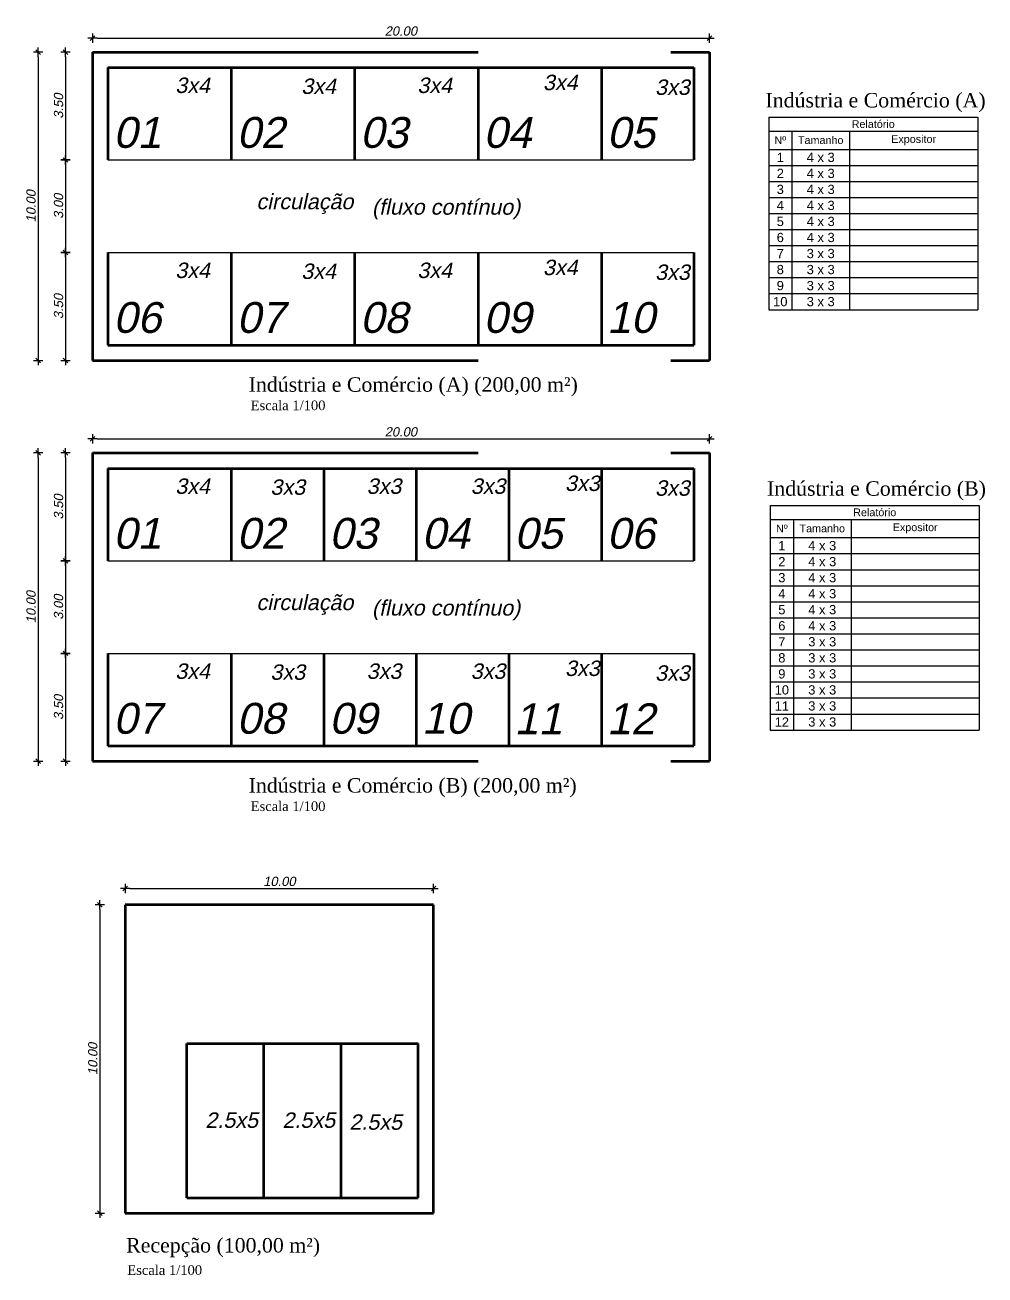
# Model space of a CAD drawing. Header units: metres. Extents: x 2113 to 5678, y -2764 to 956.
# Drawn here: x 4173.93 to 4205.05, y -1744.15 to -1703.61 of the extents above; entities that cross this region are included whole.
import ezdxf

# ---------------------------------------------------------------- set-up
doc = ezdxf.new("R2010")
doc.units = ezdxf.units.M
doc.header["$MEASUREMENT"] = 0
doc.linetypes.add('DASHED2', pattern=[0.375, 0.25, -0.125])
for name, color, linetype in [('COTASOK', 1, 'Continuous'), ('HACHURAS', 8, 'Continuous'), ('PAREDE', 7, 'Continuous')]:
    doc.layers.add(name, color=color, linetype=linetype)
doc.styles.add('JEF', font='times.ttf', dxfattribs={"height": 0.3})
doc.styles.get("Standard").update_dxf_attribs({"font": 'arial.ttf'})
doc.styles.add('util2000', font='arial.ttf', dxfattribs={"oblique": 12.000028})
doc.dimstyles.new('int_1-50_m_MS_50', dxfattribs={"dimscale": 0.05, "dimtxt": 3, "dimasz": 1.5, "dimexe": 1, "dimexo": 0, "dimgap": 0.75, "dimtad": 1, "dimzin": 1, "dimdsep": 46, "dimtxsty": 'util2000', "dimblk": '_U2_SETA01', "dimcen": 1.5, "dimse1": 1, "dimse2": 1, "dimclrd": 1, "dimclre": 1, "dimclrt": 1, "dimazin": 3, "dimtfac": 1, "dimtix": 1, "dimtmove": 1, "dimatfit": 3, "dimldrblk": '_U2_SETA02', "dimfxl": 1, "dimtzin": 12, "dimarcsym": 0})

# ---------------------------------------------------------------- blocks, each defined once
blk = doc.blocks.new('_U2_SETA01')
at = {"color": 0}
for p, q in [((-1, 0), (1, 0)), ((0, -1), (0, 1))]:
    blk.add_line(p, q, dxfattribs=at)
blk.add_line((-0.5, -0.5), (0.5, 0.5))
blk = doc.blocks.new('*D566')
at = {"layer": 'Defpoints', "color": 0, "ltscale": 0.3, "transparency": 16777216}
for p in [(4196.12, -1704.034), (4176.12, -1704.487), (4196.12, -1704.487)]:
    blk.add_point(p, dxfattribs=at)
at = {"layer": 'PAREDE', "color": 1, "lineweight": -2, "ltscale": 0.3, "transparency": 16777216}
blk.add_line((4176.27, -1704.034), (4195.97, -1704.034), dxfattribs=at)
at = {"layer": 'PAREDE', "color": 1, "lineweight": -2, "ltscale": 0.3, "transparency": 16777216, "xscale": 0.15, "yscale": 0.15, "zscale": 0.15, "rotation": 180}
blk.add_blockref('_U2_SETA01', (4176.12, -1704.034), dxfattribs=at)
at = {"layer": 'PAREDE', "color": 1, "lineweight": -2, "ltscale": 0.3, "transparency": 16777216, "xscale": 0.15, "yscale": 0.15, "zscale": 0.15}
blk.add_blockref('_U2_SETA01', (4196.12, -1704.034), dxfattribs=at)
at = {"layer": 'PAREDE', "color": 1, "ltscale": 0.3, "transparency": 16777216, "insert": (4186.12, -1703.806), "char_height": 0.3, "attachment_point": 5, "style": 'util2000'}
blk.add_mtext('20.00', dxfattribs=at)
blk = doc.blocks.new('_U2_SETA02')
blk.add_solid([(-1, -0.17), (0, 0), (-1, 0.17)])
blk = doc.blocks.new('*D458')
at = {"layer": 'Defpoints', "color": 0, "ltscale": 0.3, "transparency": 16777216}
for p in [(4176.099, -1704.487), (4174.36, -1714.487), (4176.447, -1714.487)]:
    blk.add_point(p, dxfattribs=at)
at = {"layer": 'PAREDE', "color": 1, "lineweight": -2, "ltscale": 0.3, "transparency": 16777216}
blk.add_line((4174.36, -1704.637), (4174.36, -1714.337), dxfattribs=at)
at = {"layer": 'PAREDE', "color": 1, "lineweight": -2, "ltscale": 0.3, "transparency": 16777216, "xscale": 0.15, "yscale": 0.15, "zscale": 0.15}
for p, rotation in [((4174.36, -1704.487), 90), ((4174.36, -1714.487), 270)]:
    blk.add_blockref('_U2_SETA01', p, dxfattribs=dict(at, rotation=rotation))
at = {"layer": 'PAREDE', "color": 1, "ltscale": 0.3, "transparency": 16777216, "insert": (4174.131, -1709.487), "char_height": 0.3, "attachment_point": 5, "rotation": 90, "style": 'util2000'}
blk.add_mtext('10.00', dxfattribs=at)
blk = doc.blocks.new('*D459')
at = {"layer": 'Defpoints', "color": 0, "ltscale": 0.3, "transparency": 16777216}
for p in [(4176.129, -1704.487), (4175.251, -1707.987), (4175.979, -1707.987)]:
    blk.add_point(p, dxfattribs=at)
at = {"layer": 'PAREDE', "color": 1, "lineweight": -2, "ltscale": 0.3, "transparency": 16777216}
blk.add_line((4175.251, -1704.637), (4175.251, -1707.837), dxfattribs=at)
at = {"layer": 'PAREDE', "color": 1, "lineweight": -2, "ltscale": 0.3, "transparency": 16777216, "xscale": 0.15, "yscale": 0.15, "zscale": 0.15}
for p, rotation in [((4175.251, -1704.487), 90), ((4175.251, -1707.987), 270)]:
    blk.add_blockref('_U2_SETA01', p, dxfattribs=dict(at, rotation=rotation))
at = {"layer": 'PAREDE', "color": 1, "ltscale": 0.3, "transparency": 16777216, "insert": (4175.023, -1706.237), "char_height": 0.3, "attachment_point": 5, "rotation": 90, "style": 'util2000'}
blk.add_mtext('3.50', dxfattribs=at)
blk = doc.blocks.new('*D460')
at = {"layer": 'Defpoints', "color": 0, "ltscale": 0.3, "transparency": 16777216}
for p in [(4175.979, -1707.987), (4175.251, -1710.987), (4176.063, -1710.987)]:
    blk.add_point(p, dxfattribs=at)
at = {"layer": 'PAREDE', "color": 1, "lineweight": -2, "ltscale": 0.3, "transparency": 16777216}
blk.add_line((4175.251, -1708.137), (4175.251, -1710.837), dxfattribs=at)
at = {"layer": 'PAREDE', "color": 1, "lineweight": -2, "ltscale": 0.3, "transparency": 16777216, "xscale": 0.15, "yscale": 0.15, "zscale": 0.15}
for p, rotation in [((4175.251, -1707.987), 90), ((4175.251, -1710.987), 270)]:
    blk.add_blockref('_U2_SETA01', p, dxfattribs=dict(at, rotation=rotation))
at = {"layer": 'PAREDE', "color": 1, "ltscale": 0.3, "transparency": 16777216, "insert": (4175.023, -1709.487), "char_height": 0.3, "attachment_point": 5, "rotation": 90, "style": 'util2000'}
blk.add_mtext('3.00', dxfattribs=at)
blk = doc.blocks.new('*D461')
at = {"layer": 'Defpoints', "color": 0, "ltscale": 0.3, "transparency": 16777216}
for p in [(4176.063, -1710.987), (4175.251, -1714.487), (4175.851, -1714.487)]:
    blk.add_point(p, dxfattribs=at)
at = {"layer": 'PAREDE', "color": 1, "lineweight": -2, "ltscale": 0.3, "transparency": 16777216}
blk.add_line((4175.251, -1711.137), (4175.251, -1714.337), dxfattribs=at)
at = {"layer": 'PAREDE', "color": 1, "lineweight": -2, "ltscale": 0.3, "transparency": 16777216, "xscale": 0.15, "yscale": 0.15, "zscale": 0.15}
for p, rotation in [((4175.251, -1710.987), 90), ((4175.251, -1714.487), 270)]:
    blk.add_blockref('_U2_SETA01', p, dxfattribs=dict(at, rotation=rotation))
at = {"layer": 'PAREDE', "color": 1, "ltscale": 0.3, "transparency": 16777216, "insert": (4175.023, -1712.737), "char_height": 0.3, "attachment_point": 5, "rotation": 90, "style": 'util2000'}
blk.add_mtext('3.50', dxfattribs=at)
blk = doc.blocks.new('*D462')
at = {"layer": 'Defpoints', "color": 0, "ltscale": 0.3, "transparency": 16777216}
for p in [(4196.12, -1704.034), (4176.12, -1704.487), (4196.12, -1704.487)]:
    blk.add_point(p, dxfattribs=at)
at = {"layer": 'PAREDE', "color": 1, "lineweight": -2, "ltscale": 0.3, "transparency": 16777216}
blk.add_line((4176.27, -1704.034), (4195.97, -1704.034), dxfattribs=at)
at = {"layer": 'PAREDE', "color": 1, "lineweight": -2, "ltscale": 0.3, "transparency": 16777216, "xscale": 0.15, "yscale": 0.15, "zscale": 0.15, "rotation": 180}
blk.add_blockref('_U2_SETA01', (4176.12, -1704.034), dxfattribs=at)
at = {"layer": 'PAREDE', "color": 1, "lineweight": -2, "ltscale": 0.3, "transparency": 16777216, "xscale": 0.15, "yscale": 0.15, "zscale": 0.15}
blk.add_blockref('_U2_SETA01', (4196.12, -1704.034), dxfattribs=at)
at = {"layer": 'PAREDE', "color": 1, "ltscale": 0.3, "transparency": 16777216, "insert": (4186.12, -1703.806), "char_height": 0.3, "attachment_point": 5, "style": 'util2000'}
blk.add_mtext('20.00', dxfattribs=at)
blk = doc.blocks.new('*D463')
at = {"layer": 'Defpoints', "color": 0, "ltscale": 0.3, "transparency": 16777216}
for p in [(4176.099, -1704.487), (4174.36, -1714.487), (4176.447, -1714.487)]:
    blk.add_point(p, dxfattribs=at)
at = {"layer": 'PAREDE', "color": 1, "lineweight": -2, "ltscale": 0.3, "transparency": 16777216}
blk.add_line((4174.36, -1704.637), (4174.36, -1714.337), dxfattribs=at)
at = {"layer": 'PAREDE', "color": 1, "lineweight": -2, "ltscale": 0.3, "transparency": 16777216, "xscale": 0.15, "yscale": 0.15, "zscale": 0.15}
for p, rotation in [((4174.36, -1704.487), 90), ((4174.36, -1714.487), 270)]:
    blk.add_blockref('_U2_SETA01', p, dxfattribs=dict(at, rotation=rotation))
at = {"layer": 'PAREDE', "color": 1, "ltscale": 0.3, "transparency": 16777216, "insert": (4174.131, -1709.487), "char_height": 0.3, "attachment_point": 5, "rotation": 90, "style": 'util2000'}
blk.add_mtext('10.00', dxfattribs=at)
blk = doc.blocks.new('*D464')
at = {"layer": 'Defpoints', "color": 0, "ltscale": 0.3, "transparency": 16777216}
for p in [(4176.129, -1704.487), (4175.251, -1707.987), (4175.979, -1707.987)]:
    blk.add_point(p, dxfattribs=at)
at = {"layer": 'PAREDE', "color": 1, "lineweight": -2, "ltscale": 0.3, "transparency": 16777216}
blk.add_line((4175.251, -1704.637), (4175.251, -1707.837), dxfattribs=at)
at = {"layer": 'PAREDE', "color": 1, "lineweight": -2, "ltscale": 0.3, "transparency": 16777216, "xscale": 0.15, "yscale": 0.15, "zscale": 0.15}
for p, rotation in [((4175.251, -1704.487), 90), ((4175.251, -1707.987), 270)]:
    blk.add_blockref('_U2_SETA01', p, dxfattribs=dict(at, rotation=rotation))
at = {"layer": 'PAREDE', "color": 1, "ltscale": 0.3, "transparency": 16777216, "insert": (4175.023, -1706.237), "char_height": 0.3, "attachment_point": 5, "rotation": 90, "style": 'util2000'}
blk.add_mtext('3.50', dxfattribs=at)
blk = doc.blocks.new('*D465')
at = {"layer": 'Defpoints', "color": 0, "ltscale": 0.3, "transparency": 16777216}
for p in [(4175.979, -1707.987), (4175.251, -1710.987), (4176.063, -1710.987)]:
    blk.add_point(p, dxfattribs=at)
at = {"layer": 'PAREDE', "color": 1, "lineweight": -2, "ltscale": 0.3, "transparency": 16777216}
blk.add_line((4175.251, -1708.137), (4175.251, -1710.837), dxfattribs=at)
at = {"layer": 'PAREDE', "color": 1, "lineweight": -2, "ltscale": 0.3, "transparency": 16777216, "xscale": 0.15, "yscale": 0.15, "zscale": 0.15}
for p, rotation in [((4175.251, -1707.987), 90), ((4175.251, -1710.987), 270)]:
    blk.add_blockref('_U2_SETA01', p, dxfattribs=dict(at, rotation=rotation))
at = {"layer": 'PAREDE', "color": 1, "ltscale": 0.3, "transparency": 16777216, "insert": (4175.023, -1709.487), "char_height": 0.3, "attachment_point": 5, "rotation": 90, "style": 'util2000'}
blk.add_mtext('3.00', dxfattribs=at)
blk = doc.blocks.new('*D466')
at = {"layer": 'Defpoints', "color": 0, "ltscale": 0.3, "transparency": 16777216}
for p in [(4176.063, -1710.987), (4175.251, -1714.487), (4175.851, -1714.487)]:
    blk.add_point(p, dxfattribs=at)
at = {"layer": 'PAREDE', "color": 1, "lineweight": -2, "ltscale": 0.3, "transparency": 16777216}
blk.add_line((4175.251, -1711.137), (4175.251, -1714.337), dxfattribs=at)
at = {"layer": 'PAREDE', "color": 1, "lineweight": -2, "ltscale": 0.3, "transparency": 16777216, "xscale": 0.15, "yscale": 0.15, "zscale": 0.15}
for p, rotation in [((4175.251, -1710.987), 90), ((4175.251, -1714.487), 270)]:
    blk.add_blockref('_U2_SETA01', p, dxfattribs=dict(at, rotation=rotation))
at = {"layer": 'PAREDE', "color": 1, "ltscale": 0.3, "transparency": 16777216, "insert": (4175.023, -1712.737), "char_height": 0.3, "attachment_point": 5, "rotation": 90, "style": 'util2000'}
blk.add_mtext('3.50', dxfattribs=at)
blk = doc.blocks.new('*D567')
at = {"layer": 'Defpoints', "color": 0, "ltscale": 0.3, "transparency": 16777216}
for p in [(4196.12, -1717.034), (4176.12, -1717.487), (4196.12, -1717.487)]:
    blk.add_point(p, dxfattribs=at)
at = {"layer": 'PAREDE', "color": 1, "lineweight": -2, "ltscale": 0.3, "transparency": 16777216}
blk.add_line((4176.27, -1717.034), (4195.97, -1717.034), dxfattribs=at)
at = {"layer": 'PAREDE', "color": 1, "lineweight": -2, "ltscale": 0.3, "transparency": 16777216, "xscale": 0.15, "yscale": 0.15, "zscale": 0.15, "rotation": 180}
blk.add_blockref('_U2_SETA01', (4176.12, -1717.034), dxfattribs=at)
at = {"layer": 'PAREDE', "color": 1, "lineweight": -2, "ltscale": 0.3, "transparency": 16777216, "xscale": 0.15, "yscale": 0.15, "zscale": 0.15}
blk.add_blockref('_U2_SETA01', (4196.12, -1717.034), dxfattribs=at)
at = {"layer": 'PAREDE', "color": 1, "ltscale": 0.3, "transparency": 16777216, "insert": (4186.12, -1716.806), "char_height": 0.3, "attachment_point": 5, "style": 'util2000'}
blk.add_mtext('20.00', dxfattribs=at)
blk = doc.blocks.new('*D467')
at = {"layer": 'Defpoints', "color": 0, "ltscale": 0.3, "transparency": 16777216}
for p in [(4176.099, -1717.487), (4174.36, -1727.487), (4176.447, -1727.487)]:
    blk.add_point(p, dxfattribs=at)
at = {"layer": 'PAREDE', "color": 1, "lineweight": -2, "ltscale": 0.3, "transparency": 16777216}
blk.add_line((4174.36, -1717.637), (4174.36, -1727.337), dxfattribs=at)
at = {"layer": 'PAREDE', "color": 1, "lineweight": -2, "ltscale": 0.3, "transparency": 16777216, "xscale": 0.15, "yscale": 0.15, "zscale": 0.15}
for p, rotation in [((4174.36, -1717.487), 90), ((4174.36, -1727.487), 270)]:
    blk.add_blockref('_U2_SETA01', p, dxfattribs=dict(at, rotation=rotation))
at = {"layer": 'PAREDE', "color": 1, "ltscale": 0.3, "transparency": 16777216, "insert": (4174.131, -1722.487), "char_height": 0.3, "attachment_point": 5, "rotation": 90, "style": 'util2000'}
blk.add_mtext('10.00', dxfattribs=at)
blk = doc.blocks.new('*D468')
at = {"layer": 'Defpoints', "color": 0, "ltscale": 0.3, "transparency": 16777216}
for p in [(4176.129, -1717.487), (4175.251, -1720.987), (4175.979, -1720.987)]:
    blk.add_point(p, dxfattribs=at)
at = {"layer": 'PAREDE', "color": 1, "lineweight": -2, "ltscale": 0.3, "transparency": 16777216}
blk.add_line((4175.251, -1717.637), (4175.251, -1720.837), dxfattribs=at)
at = {"layer": 'PAREDE', "color": 1, "lineweight": -2, "ltscale": 0.3, "transparency": 16777216, "xscale": 0.15, "yscale": 0.15, "zscale": 0.15}
for p, rotation in [((4175.251, -1717.487), 90), ((4175.251, -1720.987), 270)]:
    blk.add_blockref('_U2_SETA01', p, dxfattribs=dict(at, rotation=rotation))
at = {"layer": 'PAREDE', "color": 1, "ltscale": 0.3, "transparency": 16777216, "insert": (4175.023, -1719.237), "char_height": 0.3, "attachment_point": 5, "rotation": 90, "style": 'util2000'}
blk.add_mtext('3.50', dxfattribs=at)
blk = doc.blocks.new('*D469')
at = {"layer": 'Defpoints', "color": 0, "ltscale": 0.3, "transparency": 16777216}
for p in [(4175.979, -1720.987), (4175.251, -1723.987), (4176.063, -1723.987)]:
    blk.add_point(p, dxfattribs=at)
at = {"layer": 'PAREDE', "color": 1, "lineweight": -2, "ltscale": 0.3, "transparency": 16777216}
blk.add_line((4175.251, -1721.137), (4175.251, -1723.837), dxfattribs=at)
at = {"layer": 'PAREDE', "color": 1, "lineweight": -2, "ltscale": 0.3, "transparency": 16777216, "xscale": 0.15, "yscale": 0.15, "zscale": 0.15}
for p, rotation in [((4175.251, -1720.987), 90), ((4175.251, -1723.987), 270)]:
    blk.add_blockref('_U2_SETA01', p, dxfattribs=dict(at, rotation=rotation))
at = {"layer": 'PAREDE', "color": 1, "ltscale": 0.3, "transparency": 16777216, "insert": (4175.023, -1722.487), "char_height": 0.3, "attachment_point": 5, "rotation": 90, "style": 'util2000'}
blk.add_mtext('3.00', dxfattribs=at)
blk = doc.blocks.new('*D470')
at = {"layer": 'Defpoints', "color": 0, "ltscale": 0.3, "transparency": 16777216}
for p in [(4176.063, -1723.987), (4175.251, -1727.487), (4175.851, -1727.487)]:
    blk.add_point(p, dxfattribs=at)
at = {"layer": 'PAREDE', "color": 1, "lineweight": -2, "ltscale": 0.3, "transparency": 16777216}
blk.add_line((4175.251, -1724.137), (4175.251, -1727.337), dxfattribs=at)
at = {"layer": 'PAREDE', "color": 1, "lineweight": -2, "ltscale": 0.3, "transparency": 16777216, "xscale": 0.15, "yscale": 0.15, "zscale": 0.15}
for p, rotation in [((4175.251, -1723.987), 90), ((4175.251, -1727.487), 270)]:
    blk.add_blockref('_U2_SETA01', p, dxfattribs=dict(at, rotation=rotation))
at = {"layer": 'PAREDE', "color": 1, "ltscale": 0.3, "transparency": 16777216, "insert": (4175.023, -1725.737), "char_height": 0.3, "attachment_point": 5, "rotation": 90, "style": 'util2000'}
blk.add_mtext('3.50', dxfattribs=at)
blk = doc.blocks.new('*D471')
at = {"layer": 'Defpoints', "color": 0, "ltscale": 0.3, "transparency": 16777216}
for p in [(4196.12, -1717.034), (4176.12, -1717.487), (4196.12, -1717.487)]:
    blk.add_point(p, dxfattribs=at)
at = {"layer": 'PAREDE', "color": 1, "lineweight": -2, "ltscale": 0.3, "transparency": 16777216}
blk.add_line((4176.27, -1717.034), (4195.97, -1717.034), dxfattribs=at)
at = {"layer": 'PAREDE', "color": 1, "lineweight": -2, "ltscale": 0.3, "transparency": 16777216, "xscale": 0.15, "yscale": 0.15, "zscale": 0.15, "rotation": 180}
blk.add_blockref('_U2_SETA01', (4176.12, -1717.034), dxfattribs=at)
at = {"layer": 'PAREDE', "color": 1, "lineweight": -2, "ltscale": 0.3, "transparency": 16777216, "xscale": 0.15, "yscale": 0.15, "zscale": 0.15}
blk.add_blockref('_U2_SETA01', (4196.12, -1717.034), dxfattribs=at)
at = {"layer": 'PAREDE', "color": 1, "ltscale": 0.3, "transparency": 16777216, "insert": (4186.12, -1716.806), "char_height": 0.3, "attachment_point": 5, "style": 'util2000'}
blk.add_mtext('20.00', dxfattribs=at)
blk = doc.blocks.new('*D472')
at = {"layer": 'Defpoints', "color": 0, "ltscale": 0.3, "transparency": 16777216}
for p in [(4176.099, -1717.487), (4174.36, -1727.487), (4176.447, -1727.487)]:
    blk.add_point(p, dxfattribs=at)
at = {"layer": 'PAREDE', "color": 1, "lineweight": -2, "ltscale": 0.3, "transparency": 16777216}
blk.add_line((4174.36, -1717.637), (4174.36, -1727.337), dxfattribs=at)
at = {"layer": 'PAREDE', "color": 1, "lineweight": -2, "ltscale": 0.3, "transparency": 16777216, "xscale": 0.15, "yscale": 0.15, "zscale": 0.15}
for p, rotation in [((4174.36, -1717.487), 90), ((4174.36, -1727.487), 270)]:
    blk.add_blockref('_U2_SETA01', p, dxfattribs=dict(at, rotation=rotation))
at = {"layer": 'PAREDE', "color": 1, "ltscale": 0.3, "transparency": 16777216, "insert": (4174.131, -1722.487), "char_height": 0.3, "attachment_point": 5, "rotation": 90, "style": 'util2000'}
blk.add_mtext('10.00', dxfattribs=at)
blk = doc.blocks.new('*D473')
at = {"layer": 'Defpoints', "color": 0, "ltscale": 0.3, "transparency": 16777216}
for p in [(4176.129, -1717.487), (4175.251, -1720.987), (4175.979, -1720.987)]:
    blk.add_point(p, dxfattribs=at)
at = {"layer": 'PAREDE', "color": 1, "lineweight": -2, "ltscale": 0.3, "transparency": 16777216}
blk.add_line((4175.251, -1717.637), (4175.251, -1720.837), dxfattribs=at)
at = {"layer": 'PAREDE', "color": 1, "lineweight": -2, "ltscale": 0.3, "transparency": 16777216, "xscale": 0.15, "yscale": 0.15, "zscale": 0.15}
for p, rotation in [((4175.251, -1717.487), 90), ((4175.251, -1720.987), 270)]:
    blk.add_blockref('_U2_SETA01', p, dxfattribs=dict(at, rotation=rotation))
at = {"layer": 'PAREDE', "color": 1, "ltscale": 0.3, "transparency": 16777216, "insert": (4175.023, -1719.237), "char_height": 0.3, "attachment_point": 5, "rotation": 90, "style": 'util2000'}
blk.add_mtext('3.50', dxfattribs=at)
blk = doc.blocks.new('*D474')
at = {"layer": 'Defpoints', "color": 0, "ltscale": 0.3, "transparency": 16777216}
for p in [(4175.979, -1720.987), (4175.251, -1723.987), (4176.063, -1723.987)]:
    blk.add_point(p, dxfattribs=at)
at = {"layer": 'PAREDE', "color": 1, "lineweight": -2, "ltscale": 0.3, "transparency": 16777216}
blk.add_line((4175.251, -1721.137), (4175.251, -1723.837), dxfattribs=at)
at = {"layer": 'PAREDE', "color": 1, "lineweight": -2, "ltscale": 0.3, "transparency": 16777216, "xscale": 0.15, "yscale": 0.15, "zscale": 0.15}
for p, rotation in [((4175.251, -1720.987), 90), ((4175.251, -1723.987), 270)]:
    blk.add_blockref('_U2_SETA01', p, dxfattribs=dict(at, rotation=rotation))
at = {"layer": 'PAREDE', "color": 1, "ltscale": 0.3, "transparency": 16777216, "insert": (4175.023, -1722.487), "char_height": 0.3, "attachment_point": 5, "rotation": 90, "style": 'util2000'}
blk.add_mtext('3.00', dxfattribs=at)
blk = doc.blocks.new('*D475')
at = {"layer": 'Defpoints', "color": 0, "ltscale": 0.3, "transparency": 16777216}
for p in [(4176.063, -1723.987), (4175.251, -1727.487), (4175.851, -1727.487)]:
    blk.add_point(p, dxfattribs=at)
at = {"layer": 'PAREDE', "color": 1, "lineweight": -2, "ltscale": 0.3, "transparency": 16777216}
blk.add_line((4175.251, -1724.137), (4175.251, -1727.337), dxfattribs=at)
at = {"layer": 'PAREDE', "color": 1, "lineweight": -2, "ltscale": 0.3, "transparency": 16777216, "xscale": 0.15, "yscale": 0.15, "zscale": 0.15}
for p, rotation in [((4175.251, -1723.987), 90), ((4175.251, -1727.487), 270)]:
    blk.add_blockref('_U2_SETA01', p, dxfattribs=dict(at, rotation=rotation))
at = {"layer": 'PAREDE', "color": 1, "ltscale": 0.3, "transparency": 16777216, "insert": (4175.023, -1725.737), "char_height": 0.3, "attachment_point": 5, "rotation": 90, "style": 'util2000'}
blk.add_mtext('3.50', dxfattribs=at)
blk = doc.blocks.new('*T396')
at = {"layer": 'PAREDE', "color": 0, "linetype": 'ByBlock', "lineweight": -2, "transparency": 16777216}
for p, q in [((0, 0), (6.776, 0)), ((0, 0), (0, -6.246)), ((6.776, 0), (6.776, -6.246)), ((0, -0.453), (6.776, -0.453)), ((0.752, -0.453), (0.752, -6.246)), ((2.621, -0.453), (2.621, -6.246)), ((0, -1.046), (6.776, -1.046)), ((0, -1.566), (6.776, -1.566)), ((0, -2.086), (6.776, -2.086)), ((0, -2.606), (6.776, -2.606)), ((0, -3.126), (6.776, -3.126)), ((0, -3.646), (6.776, -3.646)), ((0, -4.166), (6.776, -4.166)), ((0, -4.686), (6.776, -4.686)), ((0, -5.206), (6.776, -5.206)), ((0, -5.726), (6.776, -5.726)), ((0, -6.246), (6.776, -6.246))]:
    blk.add_line(p, q, dxfattribs=at)
at = {"layer": 'PAREDE', "color": 0, "transparency": 16777216, "attachment_point": 5}
for s, insert, char_height, width in [('Relatório', (3.388, -0.227), 0.25, 6.65645), ('Nº ', (0.376, -0.749), 0.25, 0.63213), ('Tamanho', (1.686, -0.749), 0.25, 1.74858), ('Expositor', (4.699, -0.749), 0.25, 4.03574), ('1', (0.376, -1.306), 0.3, 0.63213), ('4 x 3', (1.686, -1.306), 0.3, 1.74858), ('2', (0.376, -1.826), 0.3, 0.63213), ('4 x 3', (1.686, -1.826), 0.3, 1.74858), ('3', (0.376, -2.346), 0.3, 0.63213), ('4 x 3', (1.686, -2.346), 0.3, 1.74858), ('4', (0.376, -2.866), 0.3, 0.63213), ('4 x 3', (1.686, -2.866), 0.3, 1.74858), ('5', (0.376, -3.386), 0.3, 0.63213), ('4 x 3', (1.686, -3.386), 0.3, 1.74858), ('6', (0.376, -3.906), 0.3, 0.63213), ('4 x 3', (1.686, -3.906), 0.3, 1.74858), ('7', (0.376, -4.426), 0.3, 0.63213), ('3 x 3', (1.686, -4.426), 0.3, 1.74858), ('8', (0.376, -4.946), 0.3, 0.63213), ('3 x 3', (1.686, -4.946), 0.3, 1.74858), ('9', (0.376, -5.466), 0.3, 0.63213), ('3 x 3', (1.686, -5.466), 0.3, 1.74858), ('10', (0.376, -5.986), 0.3, 0.63213), ('3 x 3', (1.686, -5.986), 0.3, 1.74858)]:
    blk.add_mtext(s, dxfattribs=dict(at, insert=insert, char_height=char_height, width=width))
blk = doc.blocks.new('*T397')
at = {"layer": 'PAREDE', "color": 0, "linetype": 'ByBlock', "lineweight": -2, "transparency": 16777216}
for p, q in [((0, 0), (6.776, 0)), ((0, 0), (0, -7.286)), ((6.776, 0), (6.776, -7.286)), ((0, -0.453), (6.776, -0.453)), ((0.752, -0.453), (0.752, -7.286)), ((2.621, -0.453), (2.621, -7.286)), ((0, -1.046), (6.776, -1.046)), ((0, -1.566), (6.776, -1.566)), ((0, -2.086), (6.776, -2.086)), ((0, -2.606), (6.776, -2.606)), ((0, -3.126), (6.776, -3.126)), ((0, -3.646), (6.776, -3.646)), ((0, -4.166), (6.776, -4.166)), ((0, -4.686), (6.776, -4.686)), ((0, -5.206), (6.776, -5.206)), ((0, -5.726), (6.776, -5.726)), ((0, -6.246), (6.776, -6.246)), ((0, -6.766), (6.776, -6.766)), ((0, -7.286), (6.776, -7.286))]:
    blk.add_line(p, q, dxfattribs=at)
at = {"layer": 'PAREDE', "color": 0, "transparency": 16777216, "attachment_point": 5}
for s, insert, char_height, width in [('Relatório', (3.388, -0.227), 0.25, 6.65645), ('Nº ', (0.376, -0.749), 0.25, 0.63213), ('Tamanho', (1.686, -0.749), 0.25, 1.74858), ('Expositor', (4.699, -0.749), 0.25, 4.03574), ('1', (0.376, -1.306), 0.3, 0.63213), ('4 x 3', (1.686, -1.306), 0.3, 1.74858), ('2', (0.376, -1.826), 0.3, 0.63213), ('4 x 3', (1.686, -1.826), 0.3, 1.74858), ('3', (0.376, -2.346), 0.3, 0.63213), ('4 x 3', (1.686, -2.346), 0.3, 1.74858), ('4', (0.376, -2.866), 0.3, 0.63213), ('4 x 3', (1.686, -2.866), 0.3, 1.74858), ('5', (0.376, -3.386), 0.3, 0.63213), ('4 x 3', (1.686, -3.386), 0.3, 1.74858), ('6', (0.376, -3.906), 0.3, 0.63213), ('4 x 3', (1.686, -3.906), 0.3, 1.74858), ('7', (0.376, -4.426), 0.3, 0.63213), ('3 x 3', (1.686, -4.426), 0.3, 1.74858), ('8', (0.376, -4.946), 0.3, 0.63213), ('3 x 3', (1.686, -4.946), 0.3, 1.74858), ('9', (0.376, -5.466), 0.3, 0.63213), ('3 x 3', (1.686, -5.466), 0.3, 1.74858), ('10', (0.376, -5.986), 0.3, 0.63213), ('3 x 3', (1.686, -5.986), 0.3, 1.74858), ('11', (0.376, -6.506), 0.3, 0.63213), ('3 x 3', (1.686, -6.506), 0.3, 1.74858), ('12', (0.376, -7.026), 0.3, 0.63213), ('3 x 3', (1.686, -7.026), 0.3, 1.74858)]:
    blk.add_mtext(s, dxfattribs=dict(at, insert=insert, char_height=char_height, width=width))
blk = doc.blocks.new('*D424')
at = {"layer": 'Defpoints', "color": 0, "ltscale": 0.3, "transparency": 16777216}
for p in [(4187.182, -1731.612), (4177.182, -1732.14), (4187.182, -1732.14)]:
    blk.add_point(p, dxfattribs=at)
at = {"layer": 'PAREDE', "color": 1, "lineweight": -2, "ltscale": 0.3, "transparency": 16777216}
blk.add_line((4177.332, -1731.612), (4187.032, -1731.612), dxfattribs=at)
at = {"layer": 'PAREDE', "color": 1, "lineweight": -2, "ltscale": 0.3, "transparency": 16777216, "xscale": 0.15, "yscale": 0.15, "zscale": 0.15, "rotation": 180}
blk.add_blockref('_U2_SETA01', (4177.182, -1731.612), dxfattribs=at)
at = {"layer": 'PAREDE', "color": 1, "lineweight": -2, "ltscale": 0.3, "transparency": 16777216, "xscale": 0.15, "yscale": 0.15, "zscale": 0.15}
blk.add_blockref('_U2_SETA01', (4187.182, -1731.612), dxfattribs=at)
at = {"layer": 'PAREDE', "color": 1, "ltscale": 0.3, "transparency": 16777216, "insert": (4182.182, -1731.384), "char_height": 0.3, "attachment_point": 5, "style": 'util2000'}
blk.add_mtext('10.00', dxfattribs=at)
blk = doc.blocks.new('*D425')
at = {"layer": 'Defpoints', "color": 0, "ltscale": 0.3, "transparency": 16777216}
for p in [(4177.182, -1732.14), (4176.361, -1742.14), (4177.182, -1742.14)]:
    blk.add_point(p, dxfattribs=at)
at = {"layer": 'PAREDE', "color": 1, "lineweight": -2, "ltscale": 0.3, "transparency": 16777216}
blk.add_line((4176.361, -1732.29), (4176.361, -1741.99), dxfattribs=at)
at = {"layer": 'PAREDE', "color": 1, "lineweight": -2, "ltscale": 0.3, "transparency": 16777216, "xscale": 0.15, "yscale": 0.15, "zscale": 0.15}
for p, rotation in [((4176.361, -1732.14), 90), ((4176.361, -1742.14), 270)]:
    blk.add_blockref('_U2_SETA01', p, dxfattribs=dict(at, rotation=rotation))
at = {"layer": 'PAREDE', "color": 1, "ltscale": 0.3, "transparency": 16777216, "insert": (4176.133, -1737.14), "char_height": 0.3, "attachment_point": 5, "rotation": 90, "style": 'util2000'}
blk.add_mtext('10.00', dxfattribs=at)

msp = doc.modelspace()

# ---------------------------------------------------------------- linework, layer by layer
at = {"layer": 'HACHURAS'}
for p, q in [((4176.62, -1707.987), (4195.62, -1707.987)), ((4176.62, -1710.987), (4195.62, -1710.987)), ((4176.62, -1720.987), (4195.62, -1720.987)), ((4176.62, -1723.987), (4195.62, -1723.987))]:
    msp.add_line(p, q, dxfattribs=at)
at = {"layer": 'PAREDE', "linetype": 'DASHED2', "lineweight": 80, "ltscale": 50}
for p, q in [((4176.12, -1704.487), (4176.12, -1714.487)), ((4176.12, -1704.487), (4196.12, -1704.487)), ((4196.12, -1704.487), (4196.12, -1714.487)), ((4176.12, -1714.487), (4196.12, -1714.487)), ((4176.12, -1717.487), (4176.12, -1727.487)), ((4176.12, -1717.487), (4196.12, -1717.487)), ((4196.12, -1717.487), (4196.12, -1727.487)), ((4176.12, -1727.487), (4196.12, -1727.487))]:
    msp.add_line(p, q, dxfattribs=at)
at = {"layer": 'PAREDE', "lineweight": 80}
for p, q in [((4176.62, -1704.987), (4176.62, -1707.987)), ((4176.62, -1704.987), (4195.62, -1704.987)), ((4180.62, -1704.987), (4180.62, -1707.987)), ((4184.62, -1704.987), (4184.62, -1707.987)), ((4188.62, -1704.987), (4188.62, -1707.987)), ((4192.62, -1704.987), (4192.62, -1707.987)), ((4195.62, -1704.987), (4195.62, -1707.987)), ((4176.62, -1710.987), (4176.62, -1713.987)), ((4180.62, -1710.987), (4180.62, -1713.987)), ((4184.62, -1710.987), (4184.62, -1713.987)), ((4188.62, -1710.987), (4188.62, -1713.987)), ((4192.62, -1710.987), (4192.62, -1713.987)), ((4195.62, -1710.987), (4195.62, -1713.987)), ((4176.62, -1713.987), (4195.62, -1713.987)), ((4176.62, -1717.987), (4176.62, -1720.987)), ((4176.62, -1717.987), (4195.62, -1717.987)), ((4180.62, -1717.987), (4180.62, -1720.987)), ((4183.62, -1717.987), (4183.62, -1720.987)), ((4186.62, -1717.987), (4186.62, -1720.987)), ((4189.62, -1717.987), (4189.62, -1720.987)), ((4192.62, -1717.987), (4192.62, -1720.987)), ((4195.62, -1717.987), (4195.62, -1720.987)), ((4176.62, -1723.987), (4176.62, -1726.987)), ((4180.62, -1723.987), (4180.62, -1726.987)), ((4183.62, -1723.987), (4183.62, -1726.987)), ((4186.62, -1723.987), (4186.62, -1726.987)), ((4189.62, -1723.987), (4189.62, -1726.987)), ((4192.62, -1723.987), (4192.62, -1726.987)), ((4195.62, -1723.987), (4195.62, -1726.987)), ((4176.62, -1726.987), (4195.62, -1726.987)), ((4179.182, -1736.64), (4186.682, -1736.64)), ((4179.182, -1741.64), (4179.182, -1736.64)), ((4181.682, -1741.64), (4181.682, -1736.64)), ((4184.182, -1741.64), (4184.182, -1736.64)), ((4186.682, -1741.64), (4186.682, -1736.64)), ((4179.182, -1741.64), (4186.682, -1741.64))]:
    msp.add_line(p, q, dxfattribs=at)
at = {"layer": 'PAREDE', "linetype": 'DASHED2', "lineweight": 80, "ltscale": 50}
msp.add_lwpolyline([(4177.182, -1742.14), (4187.182, -1742.14), (4187.182, -1732.14), (4177.182, -1732.14)], close=True, dxfattribs=at)

# ---------------------------------------------------------------- block references
for name, p in [('*T396', (4198.043, -1706.596)), ('*T397', (4198.093, -1719.188))]:
    msp.add_blockref(name, p)

# ---------------------------------------------------------------- texts
at = {"layer": 'COTASOK', "style": 'JEF'}
for s, p in [('Indústria e Comércio (A) ', (4197.938, -1706.283)), ('Indústria e Comércio (A) (200,00 m²)', (4181.184, -1715.503)), ('Indústria e Comércio (B) ', (4197.988, -1718.875)), ('Indústria e Comércio (B) (200,00 m²)', (4181.184, -1728.503)), ('Recepção (100,00 m²)', (4177.213, -1743.418))]:
    msp.add_text(s, height=0.46875, dxfattribs=at).set_placement(p)
at = {"layer": 'COTASOK', "char_height": 0.3125, "width": 11.83437, "attachment_point": 1, "style": 'JEF'}
for insert in [(4181.25, -1715.788), (4181.25, -1715.788), (4181.25, -1728.788), (4181.25, -1728.788), (4177.251, -1743.83)]:
    msp.add_mtext('Escala 1/100', dxfattribs=dict(at, insert=insert))
at = {"layer": 'PAREDE', "color": 1, "attachment_point": 7, "rotation": 359.9678, "style": 'util2000'}
for s, insert, char_height in [('{\\f@Arial Unicode MS|b0|i0|c0|p34;\\C256;3x4}', (4178.807, -1705.822), 0.5), ('{\\f@Arial Unicode MS|b0|i0|c0|p34;\\C256;3x4}', (4182.892, -1705.852), 0.5), ('{\\f@Arial Unicode MS|b0|i0|c0|p34;\\C256;3x4}', (4186.654, -1705.822), 0.5), ('{\\f@Arial Unicode MS|b0|i0|c0|p34;\\C256;3x4}', (4190.725, -1705.728), 0.5), ('{\\f@Arial Unicode MS|b0|i0|c0|p34;\\C256;3x3}', (4194.36, -1705.883), 0.5), ('{\\f@Arial Unicode MS|b0|i0|c0|p34;\\C256;\\P\\H1.4286x;01}', (4176.799, -1707.608), 0.7), ('{\\f@Arial Unicode MS|b0|i0|c0|p34;\\C256;\\P\\H1.4286x;02}', (4180.799, -1707.608), 0.7), ('{\\f@Arial Unicode MS|b0|i0|c0|p34;\\C256;\\P\\H1.4286x;03}', (4184.799, -1707.608), 0.7), ('{\\f@Arial Unicode MS|b0|i0|c0|p34;\\C256;\\P\\H1.4286x;04}', (4188.799, -1707.608), 0.7), ('{\\f@Arial Unicode MS|b0|i0|c0|p34;\\C256;\\P\\H1.4286x;05}', (4192.799, -1707.608), 0.7), ('{\\f@Arial Unicode MS|b0|i0|c0|p34;\\C256;circulação}', (4181.436, -1709.738), 0.5), ('{\\f@Arial Unicode MS|b0|i0|c0|p34;\\C256;circulação}', (4181.436, -1709.738), 0.5), ('{\\f@Arial Unicode MS|b0|i0|c0|p34;\\C256;(fluxo contínuo)}', (4185.179, -1709.91), 0.5), ('{\\f@Arial Unicode MS|b0|i0|c0|p34;\\C256;(fluxo contínuo)}', (4185.179, -1709.91), 0.5), ('{\\f@Arial Unicode MS|b0|i0|c0|p34;\\C256;3x4}', (4178.807, -1711.822), 0.5), ('{\\f@Arial Unicode MS|b0|i0|c0|p34;\\C256;3x4}', (4182.892, -1711.852), 0.5), ('{\\f@Arial Unicode MS|b0|i0|c0|p34;\\C256;3x4}', (4186.654, -1711.822), 0.5), ('{\\f@Arial Unicode MS|b0|i0|c0|p34;\\C256;3x4}', (4190.725, -1711.728), 0.5), ('{\\f@Arial Unicode MS|b0|i0|c0|p34;\\C256;3x3}', (4194.36, -1711.883), 0.5), ('{\\f@Arial Unicode MS|b0|i0|c0|p34;\\C256;\\P\\H1.4286x;06}', (4176.799, -1713.608), 0.7), ('{\\f@Arial Unicode MS|b0|i0|c0|p34;\\C256;\\P\\H1.4286x;07}', (4180.799, -1713.608), 0.7), ('{\\f@Arial Unicode MS|b0|i0|c0|p34;\\C256;\\P\\H1.4286x;08}', (4184.799, -1713.608), 0.7), ('{\\f@Arial Unicode MS|b0|i0|c0|p34;\\C256;\\P\\H1.4286x;09}', (4188.799, -1713.608), 0.7), ('{\\f@Arial Unicode MS|b0|i0|c0|p34;\\C256;\\P\\H1.4286x;10}', (4192.799, -1713.608), 0.7), ('{\\f@Arial Unicode MS|b0|i0|c0|p34;\\C256;3x4}', (4178.807, -1718.822), 0.5), ('{\\f@Arial Unicode MS|b0|i0|c0|p34;\\C256;3x3}', (4181.891, -1718.852), 0.5), ('{\\f@Arial Unicode MS|b0|i0|c0|p34;\\C256;3x3}', (4185.012, -1718.822), 0.5), ('{\\f@Arial Unicode MS|b0|i0|c0|p34;\\C256;3x3}', (4188.384, -1718.822), 0.5), ('{\\f@Arial Unicode MS|b0|i0|c0|p34;\\C256;3x3}', (4191.441, -1718.728), 0.5), ('{\\f@Arial Unicode MS|b0|i0|c0|p34;\\C256;3x3}', (4194.36, -1718.883), 0.5), ('{\\f@Arial Unicode MS|b0|i0|c0|p34;\\C256;\\P\\H1.4286x;01}', (4176.799, -1720.608), 0.7), ('{\\f@Arial Unicode MS|b0|i0|c0|p34;\\C256;\\P\\H1.4286x;02}', (4180.799, -1720.608), 0.7), ('{\\f@Arial Unicode MS|b0|i0|c0|p34;\\C256;\\P\\H1.4286x;03}', (4183.799, -1720.608), 0.7), ('{\\f@Arial Unicode MS|b0|i0|c0|p34;\\C256;\\P\\H1.4286x;04}', (4186.799, -1720.608), 0.7), ('{\\f@Arial Unicode MS|b0|i0|c0|p34;\\C256;\\P\\H1.4286x;05}', (4189.799, -1720.608), 0.7), ('{\\f@Arial Unicode MS|b0|i0|c0|p34;\\C256;\\P\\H1.4286x;06}', (4192.799, -1720.608), 0.7), ('{\\f@Arial Unicode MS|b0|i0|c0|p34;\\C256;circulação}', (4181.436, -1722.738), 0.5), ('{\\f@Arial Unicode MS|b0|i0|c0|p34;\\C256;circulação}', (4181.436, -1722.738), 0.5), ('{\\f@Arial Unicode MS|b0|i0|c0|p34;\\C256;(fluxo contínuo)}', (4185.179, -1722.91), 0.5), ('{\\f@Arial Unicode MS|b0|i0|c0|p34;\\C256;(fluxo contínuo)}', (4185.179, -1722.91), 0.5), ('{\\f@Arial Unicode MS|b0|i0|c0|p34;\\C256;3x4}', (4178.807, -1724.822), 0.5), ('{\\f@Arial Unicode MS|b0|i0|c0|p34;\\C256;3x3}', (4181.891, -1724.852), 0.5), ('{\\f@Arial Unicode MS|b0|i0|c0|p34;\\C256;3x3}', (4185.012, -1724.822), 0.5), ('{\\f@Arial Unicode MS|b0|i0|c0|p34;\\C256;3x3}', (4188.384, -1724.822), 0.5), ('{\\f@Arial Unicode MS|b0|i0|c0|p34;\\C256;3x3}', (4191.441, -1724.728), 0.5), ('{\\f@Arial Unicode MS|b0|i0|c0|p34;\\C256;3x3}', (4194.36, -1724.883), 0.5), ('{\\f@Arial Unicode MS|b0|i0|c0|p34;\\C256;\\P\\H1.4286x;07}', (4176.799, -1726.608), 0.7), ('{\\f@Arial Unicode MS|b0|i0|c0|p34;\\C256;\\P\\H1.4286x;08}', (4180.799, -1726.608), 0.7), ('{\\f@Arial Unicode MS|b0|i0|c0|p34;\\C256;\\P\\H1.4286x;09}', (4183.799, -1726.608), 0.7), ('{\\f@Arial Unicode MS|b0|i0|c0|p34;\\C256;\\P\\H1.4286x;10}', (4186.799, -1726.608), 0.7), ('{\\f@Arial Unicode MS|b0|i0|c0|p34;\\C256;\\P\\H1.4286x;11}', (4189.799, -1726.608), 0.7), ('{\\f@Arial Unicode MS|b0|i0|c0|p34;\\C256;\\P\\H1.4286x;12}', (4192.799, -1726.608), 0.7), ('{\\f@Arial Unicode MS|b0|i0|c0|p34;\\C256;2.5x5}', (4179.781, -1739.382), 0.5), ('{\\f@Arial Unicode MS|b0|i0|c0|p34;\\C256;2.5x5}', (4182.281, -1739.382), 0.5), ('{\\f@Arial Unicode MS|b0|i0|c0|p34;\\C256;2.5x5}', (4184.449, -1739.445), 0.5)]:
    msp.add_mtext(s, dxfattribs=dict(at, insert=insert, char_height=char_height))

# ---------------------------------------------------------------- dimensions: what is measured, and where the dimension line sits
at = {"layer": 'PAREDE', "ltscale": 0.3}
for base, p1, p2, picture, middle in [((4196.12, -1704.034), (4176.12, -1704.487), (4196.12, -1704.487), '*D566', (4186.12, -1703.806)), ((4196.12, -1704.034), (4176.12, -1704.487), (4196.12, -1704.487), '*D462', (4186.12, -1703.806)), ((4196.12, -1717.034), (4176.12, -1717.487), (4196.12, -1717.487), '*D567', (4186.12, -1716.806)), ((4196.12, -1717.034), (4176.12, -1717.487), (4196.12, -1717.487), '*D471', (4186.12, -1716.806)), ((4187.182, -1731.612), (4177.182, -1732.14), (4187.182, -1732.14), '*D424', (4182.182, -1731.384))]:
    dim = msp.add_linear_dim(base=base, p1=p1, p2=p2, dimstyle='int_1-50_m_MS_50', override={"dimscale": 0.1}, dxfattribs=at)
    dim.commit()
    dim.dimension.update_dxf_attribs({"geometry": picture, "text_midpoint": middle})
for base, p1, p2, picture, middle in [((4174.36, -1714.487), (4176.099, -1704.487), (4176.447, -1714.487), '*D458', (4174.131, -1709.487)), ((4174.36, -1714.487), (4176.099, -1704.487), (4176.447, -1714.487), '*D463', (4174.131, -1709.487)), ((4175.251, -1707.987), (4176.129, -1704.487), (4175.979, -1707.987), '*D459', (4175.023, -1706.237)), ((4175.251, -1707.987), (4176.129, -1704.487), (4175.979, -1707.987), '*D464', (4175.023, -1706.237)), ((4175.251, -1710.987), (4175.979, -1707.987), (4176.063, -1710.987), '*D460', (4175.023, -1709.487)), ((4175.251, -1710.987), (4175.979, -1707.987), (4176.063, -1710.987), '*D465', (4175.023, -1709.487)), ((4175.251, -1714.487), (4176.063, -1710.987), (4175.851, -1714.487), '*D461', (4175.023, -1712.737)), ((4175.251, -1714.487), (4176.063, -1710.987), (4175.851, -1714.487), '*D466', (4175.023, -1712.737)), ((4174.36, -1727.487), (4176.099, -1717.487), (4176.447, -1727.487), '*D467', (4174.131, -1722.487)), ((4174.36, -1727.487), (4176.099, -1717.487), (4176.447, -1727.487), '*D472', (4174.131, -1722.487)), ((4175.251, -1720.987), (4176.129, -1717.487), (4175.979, -1720.987), '*D468', (4175.023, -1719.237)), ((4175.251, -1720.987), (4176.129, -1717.487), (4175.979, -1720.987), '*D473', (4175.023, -1719.237)), ((4175.251, -1723.987), (4175.979, -1720.987), (4176.063, -1723.987), '*D469', (4175.023, -1722.487)), ((4175.251, -1723.987), (4175.979, -1720.987), (4176.063, -1723.987), '*D474', (4175.023, -1722.487)), ((4175.251, -1727.487), (4176.063, -1723.987), (4175.851, -1727.487), '*D470', (4175.023, -1725.737)), ((4175.251, -1727.487), (4176.063, -1723.987), (4175.851, -1727.487), '*D475', (4175.023, -1725.737)), ((4176.361, -1742.14), (4177.182, -1732.14), (4177.182, -1742.14), '*D425', (4176.133, -1737.14))]:
    dim = msp.add_linear_dim(base=base, p1=p1, p2=p2, angle=90, dimstyle='int_1-50_m_MS_50', override={"dimscale": 0.1}, dxfattribs=at)
    dim.commit()
    dim.dimension.update_dxf_attribs({"geometry": picture, "text_midpoint": middle})

doc.saveas('drawing.dxf')
